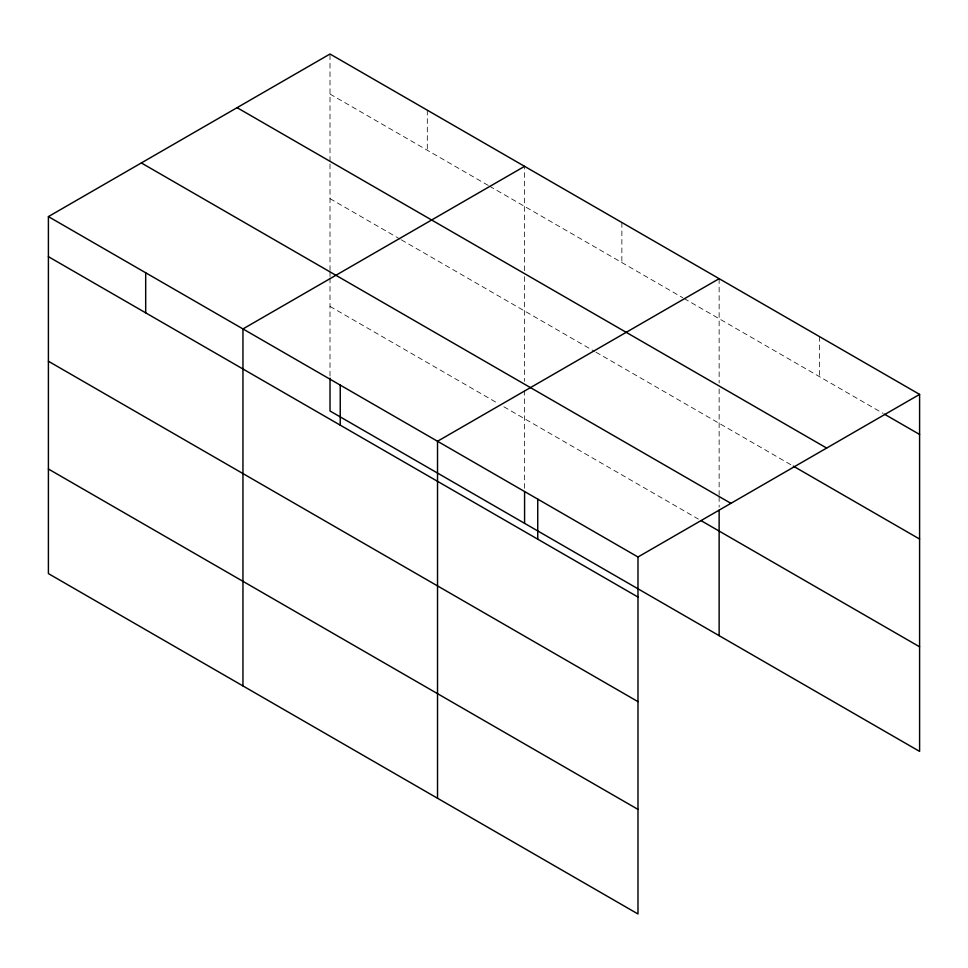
<?xml version="1.0" encoding="UTF-8"?>
<svg xmlns="http://www.w3.org/2000/svg" width="968" height="968" viewBox="0 0 968 968"><rect width="100%" height="100%" fill="white"/><g stroke="black" fill="none" stroke-linecap="round" stroke-linejoin="round"><path stroke-width="0.73" stroke-dasharray="4.84 3.63" d="M330.015 270.495L330.015 162.805M330.015 161.305L330.015 54.014M524.583 276.618L524.583 381.331M524.583 270.653L524.583 166.339M330.015 94.065L488.259 185.433M489.566 186.183L682.827 297.757M684.122 298.507L883.155 413.421M330.015 198.658L400.062 239.096M401.357 239.846L594.618 351.432M595.925 352.171L792.042 465.402M330.015 306.42L498.641 403.765M503.832 406.766L698.388 519.09M819.376 336.537L819.376 376.6M719.139 278.675L719.139 382.977M719.139 388.954L719.139 495.156M719.139 496.657L719.139 507.123M621.867 222.507L621.867 262.57M524.583 390.31L524.583 488.973M427.299 110.183L427.299 150.234M330.015 271.996L330.015 276.485M330.015 277.985L330.015 376.637"/><path stroke-width="1.45" d="M637.985 701.643L637.985 556.999L48.4 216.602L48.4 573.601L637.985 913.986L637.985 701.643L48.4 361.245M330.015 378.137L330.015 411.001L919.6 751.398L919.6 394.399L330.015 54.014L48.4 216.602M524.583 166.339L242.956 328.939L242.956 685.925M719.139 278.675L437.524 441.263L437.524 798.249M637.985 556.999L919.6 394.399M884.45 414.171L919.6 434.463M237.087 107.666L826.66 448.063M793.337 466.152L919.6 539.055M141.34 162.951L730.913 503.336M700.989 520.59L919.6 646.805M48.4 256.665L637.985 597.05M48.4 469.008L637.985 809.393M719.139 510.124L719.139 635.661M537.748 499.125L537.748 539.188M524.583 491.962L524.583 523.337M340.24 385.095L340.24 425.158M145.684 272.77L145.684 312.833"/></g></svg>
